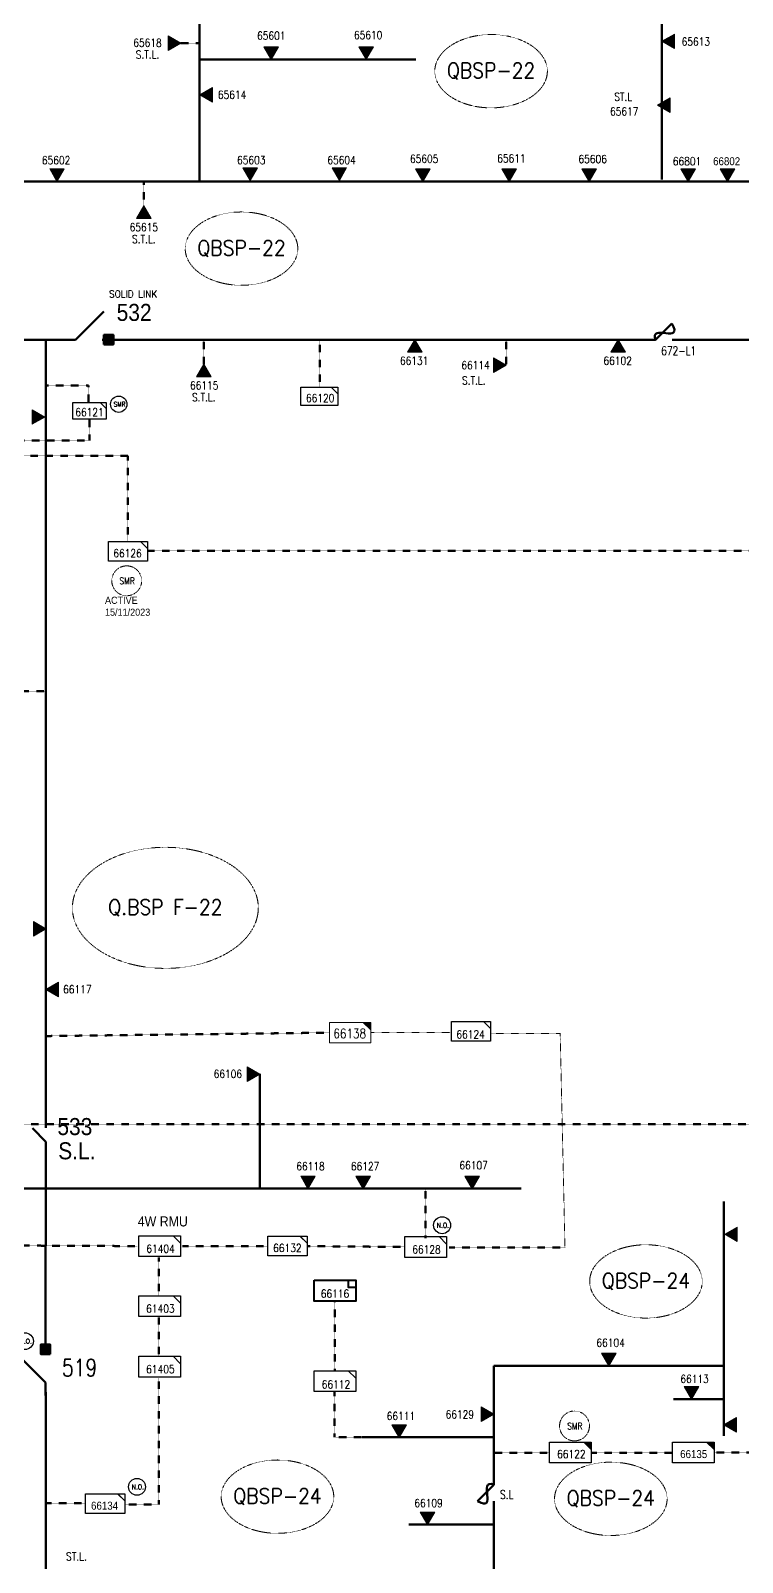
# Model space of a CAD drawing. Header units: metres. Extents: x 65984 to 144644, y -19036 to 23726.
# Drawn here: x 132484 to 132901, y 21278 to 22177 of the extents above; entities that cross this region are included whole.
import ezdxf
from ezdxf.enums import TextEntityAlignment as Align

# ---------------------------------------------------------------- set-up
doc = ezdxf.new("R2010")
doc.units = ezdxf.units.M
doc.header["$MEASUREMENT"] = 0
doc.linetypes.add('DGN Style 3', pattern=[0.013877, 0, -0.013877])
doc.layers.get('0').update_dxf_attribs({"color": 95, "lineweight": 40})
for name, color, linetype, lineweight in [('ABS', 7, 'Continuous', 40), ('ABS NUMBER', 112, 'Continuous', 30), ('d_tf', 1, 'Continuous', 40), ('d_tf no', 6, 'Continuous', 40), ('d_ug cable', 95, 'Continuous', 40), ('d_village name', 7, 'Continuous', 40), ('fedr no', 95, 'Continuous', 40), ('O H MAIN FEEDER', 4, 'Continuous', 100), ('SW N O', 114, 'Continuous', 30)]:
    doc.layers.add(name, color=color, linetype=linetype, lineweight=lineweight)
doc.styles.add('NASKHF', font='naskhf.shx', dxfattribs={"height": 8})
doc.styles.add('Style-Arial', font='arial.ttf')
doc.styles.add('Style-msdefault', font='msdefault.shx')
doc.styles.add('Style-simplex', font='simplex.shx')
doc.styles.add('Style-STANDARD', font='STANDARD.shx')

# ---------------------------------------------------------------- blocks, each defined once
blk = doc.blocks.new('TRANS_2_1')
at = {"color": 0, "linetype": 'Continuous', "lineweight": 0, "ltscale": 500, "flags": 128}
blk.add_lwpolyline([(8668600, 4991700), (8668600, -5008300), (9500, -8300)], close=True, dxfattribs=at)
at = {"color": 0, "linetype": 'Continuous', "lineweight": 0, "ltscale": 500}
blk.add_solid([(8668600, 4991700), (8668600, -5008300), (9500, -8300)], dxfattribs=at)
blk = doc.blocks.new('TF_1_1')
at = {"layer": 'd_village name', "color": 0, "linetype": 'Continuous', "lineweight": 30, "ltscale": 500}
blk.add_line((3150, 2475), (4950, 675), dxfattribs=at)
blk.add_3dface([(-5050, 2475), (4950, 2475), (4950, -2525), (-5050, -2525)], dxfattribs=at)
blk = doc.blocks.new('ABS2_1_1')
at = {"color": 0, "linetype": 'ByBlock', "lineweight": -2, "ltscale": 500}
for q in [(-29900, 43500), (0, 0)]:
    blk.add_line((0, 13600), q, dxfattribs=at)
at = {"color": 0, "linetype": 'ByBlock', "lineweight": -2, "ltscale": 500, "flags": 128}
for points in [[(5000, 43600), (-5000, 43600), (-5000, 53600), (5000, 53600)], [(3791, 49653), (3791, 49653), (3791, 49653)]]:
    blk.add_lwpolyline(points, close=True, dxfattribs=at)
at = {"color": 0, "linetype": 'ByBlock', "lineweight": -2, "ltscale": 500}
for points in [[(5000, 43600), (-5000, 43600), (5000, 53600), (-5000, 53600)], [(3791, 49653), (3791, 49653), (3791, 49653)]]:
    blk.add_solid(points, dxfattribs=at)
blk = doc.blocks.new('*U890')
at = {"layer": 'ABS', "color": 30, "linetype": 'Continuous', "lineweight": 211, "ltscale": 0.118412}
for p, q in [((-8.3, 8.2), (-15.7, 8.2)), ((-8.3, 8.2), (7.9, -8.1)), ((15.7, 8.2), (8.3, 8.2))]:
    blk.add_line(p, q, dxfattribs=at)
blk = doc.blocks.new('FUSE01_1')
at = {"color": 0, "linetype": 'ByBlock', "lineweight": -2, "ltscale": 500}
blk.add_line((0, -8575), (0, -11275), dxfattribs=at)
at = {"color": 0, "linetype": 'ByBlock', "lineweight": -2, "ltscale": 500, "flags": 128}
blk.add_lwpolyline([(0, 25), (0, -2875), (-5600, -8475)], dxfattribs=at)
at = {"color": 0, "linetype": 'ByBlock', "lineweight": -2, "ltscale": 500}
blk.add_open_spline([(-5600, -8475), (1700, -12675), (-5800, -675), (0, -2875)], degree=3, dxfattribs=at)
blk = doc.blocks.new('TF3_3_1')
at = {"layer": 'd_village name', "color": 0, "linetype": 'Continuous', "lineweight": -2, "ltscale": 500}
for p, q in [((5650, 4500), (9150, 4500)), ((9150, 4500), (9150, 1000))]:
    blk.add_line(p, q, dxfattribs=at)
at = {"layer": 'd_village name', "color": 0, "linetype": 'Continuous', "lineweight": -2, "ltscale": 500, "flags": 128}
blk.add_lwpolyline([(9150, 1000), (5650, 1000), (5650, 4500)], dxfattribs=at)
at = {"layer": 'd_village name', "color": 0, "linetype": 'Continuous', "lineweight": -2, "ltscale": 500}
blk.add_3dface([(-10850, 4500), (9150, 4500), (9150, -5500), (-10850, -5500)], dxfattribs=at)
blk = doc.blocks.new('TF_2_2')
at = {"layer": 'd_village name', "color": 0, "linetype": 'Continuous', "lineweight": 30, "ltscale": 500}
blk.add_line((3150, 2475), (4950, 675), dxfattribs=at)
blk.add_3dface([(-5050, 2475), (4950, 2475), (4950, -2525), (-5050, -2525)], dxfattribs=at)
blk = doc.blocks.new('exist.us-1000kva_1_1')
at = {"layer": 'd_village name', "color": 0, "linetype": 'Continuous', "lineweight": 0, "ltscale": 500, "flags": 128}
blk.add_lwpolyline([(19997, 6459), (16400, 10000), (20000, 10000)], close=True, dxfattribs=at)
at = {"layer": 'd_village name', "color": 0, "linetype": 'Continuous', "lineweight": 0, "ltscale": 500, "extrusion": (0, 0, -1)}
blk.add_solid([(-19997, 6459), (-16400, 10000), (-20000, 10000)], dxfattribs=at)
at = {"layer": 'd_village name', "color": 0, "linetype": 'DGN Style 3', "lineweight": 106, "ltscale": 500, "xscale": 2, "yscale": 2}
blk.add_blockref('TF_2_2', (10100, 5050), dxfattribs=at)
blk = doc.blocks.new('*U967')
at = {"layer": 'SW N O', "color": 3, "ltscale": 0.426762}
blk.add_circle((0, 0), 16.8, dxfattribs=at)
at = {"layer": 'SW N O', "color": 3, "style": 'Style-STANDARD'}
blk.add_text('N.O.', height=9.6, dxfattribs=at).set_placement((1.7, -0.2), align=Align.MIDDLE_CENTER)
blk = doc.blocks.new('*U1432')
at = {"layer": 'SW N O', "color": 3}
blk.add_circle((0, 0), 16.8, dxfattribs=at)
at = {"layer": 'SW N O', "color": 1, "style": 'Style-STANDARD'}
blk.add_text('SMR', height=9.6, dxfattribs=at).set_placement((1.7, -0.2), align=Align.MIDDLE_CENTER)
blk = doc.blocks.new('*U2063')
at = {"color": 120, "linetype": 'Continuous', "lineweight": 0, "flags": 128}
blk.add_lwpolyline([(18.3, 14.3), (28.6, 14.3), (28.6, 4)], close=True, dxfattribs=at)
at = {"color": 120, "linetype": 'Continuous', "lineweight": 30, "ltscale": 0.585929, "xscale": 0.005720000000000002, "yscale": 0.005720000000000002, "zscale": 0.006084002084081081}
blk.add_blockref('TF_1_1', (0.3, 0.2), dxfattribs=at)
blk = doc.blocks.new('*U2275')
at = {"color": 30, "linetype": 'Continuous', "lineweight": 0, "flags": 128}
blk.add_lwpolyline([(18.3, 14.3), (28.6, 14.3), (28.6, 4)], close=True, dxfattribs=at)
at = {"color": 30, "linetype": 'Continuous', "lineweight": 30, "ltscale": 0.585929, "xscale": 0.005720000000000002, "yscale": 0.005720000000000002, "zscale": 0.006084002084081081}
blk.add_blockref('TF_1_1', (0.3, 0.2), dxfattribs=at)
blk = doc.blocks.new('*U2361')
at = {"color": 18, "linetype": 'Continuous', "lineweight": 0, "flags": 128}
blk.add_lwpolyline([(18.3, 14.3), (28.6, 14.3), (28.6, 4)], close=True, dxfattribs=at)
at = {"color": 18, "linetype": 'Continuous', "lineweight": 30, "ltscale": 0.585929, "xscale": 0.005720000000000002, "yscale": 0.005720000000000002, "zscale": 0.006084002084081081}
blk.add_blockref('TF_1_1', (0.3, 0.2), dxfattribs=at)
blk = doc.blocks.new('TF_1_3')
at = {"layer": 'd_village name', "color": 0, "linetype": 'Continuous', "lineweight": -2, "ltscale": 500}
blk.add_line((3150, 2475), (4950, 675), dxfattribs=at)
blk.add_3dface([(-5050, 2475), (4950, 2475), (4950, -2525), (-5050, -2525)], dxfattribs=at)
blk = doc.blocks.new('*U3480')
at = {"color": 30, "linetype": 'Continuous', "lineweight": 13, "flags": 128}
blk.add_lwpolyline([(18.3, 14.3), (28.6, 14.3), (28.6, 4)], close=True, dxfattribs=at)
at = {"color": 30, "linetype": 'Continuous', "lineweight": 13, "extrusion": (0, 0, -1)}
blk.add_solid([(-18.3, 14.3), (-28.6, 14.3), (-28.6, 4)], dxfattribs=at)
at = {"color": 30, "linetype": 'Continuous', "lineweight": 13, "ltscale": 0.646419, "xscale": 0.005720000000000001, "yscale": 0.005720000000000001, "zscale": 0.007012039885346742}
blk.add_blockref('TF_1_3', (0.3, 0.2), dxfattribs=at)

msp = doc.modelspace()

# ---------------------------------------------------------------- linework, layer by layer
at = {"color": 30, "linetype": 'Continuous', "lineweight": 100, "ltscale": 0.426762}
for p, q in [((132582.84, 22088.31), (132582.84, 22234.68)), ((132854.15, 22089.45), (132854.15, 22221.17)), ((132582.84, 22159.86), (132709.77, 22159.86)), ((132349.66, 22088.31), (132920.92, 22088.31)), ((132525.84, 21995.53), (132848.36, 21995.53)), ((132862.08, 21995.53), (132990.23, 21995.53)), ((132618.01, 21497.76), (132771.62, 21497.76))]:
    msp.add_line(p, q, dxfattribs=at)
at = {"color": 30, "linetype": 'DGN Style 3', "lineweight": 140}
for p, q in [((132582.83, 22169.41), (132571.84, 22169.41)), ((132854.21, 22133.14), (132851.65, 22133.14)), ((132550.27, 22073.37), (132550.27, 22088.31)), ((132585.4, 21980.59), (132585.4, 21995.53)), ((132653.53, 21995.53), (132653.53, 21967.82)), ((132762.81, 21980.59), (132762.81, 21995.53)), ((132477.85, 21789.35), (132492.79, 21789.35))]:
    msp.add_line(p, q, dxfattribs=at)
at = {"color": 18, "linetype": 'Continuous', "lineweight": 100, "ltscale": 0.426762}
for p, q in [((132890.61, 21352.67), (132890.61, 21490.14)), ((132755.56, 21393.69), (132890.61, 21393.69)), ((132755.56, 21342.72), (132755.56, 21393.69)), ((132890.61, 21374.13), (132860.96, 21374.13)), ((132755.43, 21351.92), (132678.33, 21351.92)), ((132755.12, 21300.58), (132705.62, 21300.58))]:
    msp.add_line(p, q, dxfattribs=at)
at = {"color": 18, "linetype": 'DGN Style 3', "lineweight": 140}
for p, q in [((132662.33, 21390.85), (132662.33, 21431.71)), ((132662.06, 21351.92), (132662.06, 21378.65)), ((132678.33, 21351.92), (132662.06, 21351.92)), ((132755.56, 21342.72), (132788.3, 21342.72)), ((132812.7, 21342.72), (132860.4, 21342.72))]:
    msp.add_line(p, q, dxfattribs=at)
at = {"color": 30, "linetype": 'DGN Style 3', "lineweight": 140, "flags": 128}
msp.add_lwpolyline([(132492.79, 21968.63), (132517.76, 21968.63), (132517.76, 21958.84)], dxfattribs=at)
at = {"color": 120, "linetype": 'DGN Style 3', "lineweight": 13, "flags": 128}
msp.add_lwpolyline([(132524.58, 21958.76), (132528.08, 21958.76), (132528.08, 21955.25)], close=True, dxfattribs=at)
at = {"color": 30, "linetype": 'Continuous', "lineweight": 100, "ltscale": 0.426762, "flags": 128}
msp.add_lwpolyline([(132492.79, 21497.76), (132618.24, 21497.76), (132618.24, 21564.95)], dxfattribs=at)
at = {"color": 18, "linetype": 'DGN Style 3', "lineweight": 140, "flags": 128}
msp.add_lwpolyline([(132884.81, 21342.85), (132927.56, 21342.85), (132927.56, 21381.66)], dxfattribs=at)
at = {"layer": 'd_ug cable', "color": 30, "linetype": 'DGN Style 3', "lineweight": 100}
msp.add_line((132659.23, 21589.11), (132492.79, 21587.12), dxfattribs=at)
at = {"layer": 'd_ug cable', "color": 30, "linetype": 'DGN Style 3', "lineweight": 13}
for p, q in [((132729.96, 21589.24), (132683.48, 21589.24)), ((132794.64, 21588.7), (132753.63, 21588.7)), ((132797.33, 21463.09), (132794.52, 21588.26))]:
    msp.add_line(p, q, dxfattribs=at)
at = {"layer": 'd_ug cable', "color": 30, "linetype": 'DGN Style 3', "lineweight": 140}
for p, q in [((132715.39, 21497.55), (132715.39, 21468.53)), ((132546.34, 21463.93), (132471.57, 21464.27)), ((132623.03, 21463.93), (132572.93, 21463.93)), ((132703.41, 21463.41), (132646.15, 21463.93)), ((132729.39, 21463.09), (132797.33, 21463.09)), ((132559.12, 21434.7), (132559.12, 21457.15)), ((132559.12, 21399.55), (132559.12, 21421.99)), ((132559.12, 21312.42), (132559.12, 21386.5)), ((132559.12, 21312.42), (132538.98, 21312.42))]:
    msp.add_line(p, q, dxfattribs=at)
at = {"layer": 'd_ug cable', "color": 18, "linetype": 'DGN Style 3', "lineweight": 211}
msp.add_line((132516.05, 21313.14), (132492.79, 21313.14), dxfattribs=at)
at = {"layer": 'd_ug cable', "color": 18, "linetype": 'DGN Style 3', "lineweight": 106, "flags": 128}
for points in [[(131124.28, 22024.16), (131124.28, 21992.91), (132210.16, 21992.91), (132210.16, 21927.41), (132540.91, 21927.41), (132540.91, 21877.16)], [(132552.38, 21871.73), (132927.56, 21871.73), (132927.56, 21455.03)]]:
    msp.add_lwpolyline(points, dxfattribs=at)
at = {"layer": 'd_ug cable', "color": 30, "linetype": 'DGN Style 3', "lineweight": 100, "flags": 128}
msp.add_lwpolyline([(132221.63, 22002.17), (132221.63, 21936.45), (132518.32, 21936.45), (132518.32, 21948.99)], dxfattribs=at)
at = {"layer": 'd_ug cable', "color": 2, "linetype": 'DGN Style 3', "lineweight": 100, "flags": 128}
msp.add_lwpolyline([(133075.69, 20697.67), (131684.67, 20697.67), (131684.67, 21535.4), (133075.69, 21535.4)], close=True, dxfattribs=at)
at = {"layer": 'd_ug cable', "color": 1, "linetype": 'DGN Style 3', "lineweight": 13}
for centre in [(132540.18, 21854.13), (132802.9, 21358.46)]:
    msp.add_circle(centre, 8.76, dxfattribs=at)
at = {"layer": 'fedr no', "color": 30, "linetype": 'DGN Style 3', "lineweight": 13}
for centre, major_axis in [((132753.96, 22153.02), (33.02, 0)), ((132607.53, 22048.95), (33.02, 0)), ((132562.85, 21662.32), (54.53, 0))]:
    msp.add_ellipse(centre, major_axis=major_axis, ratio=0.651175, dxfattribs=at)
at = {"layer": 'fedr no', "color": 82, "linetype": 'DGN Style 3', "lineweight": 13, "true_color": 0x1dc70e}
for centre in [(132844.82, 21443.21), (132628.63, 21316.98), (132824.21, 21315.71)]:
    msp.add_ellipse(centre, major_axis=(33.02, 0), ratio=0.651175, dxfattribs=at)
at = {"layer": 'O H MAIN FEEDER', "color": 30, "lineweight": 211, "ltscale": 0.426762}
for p, q in [((132389.45, 21995.53), (132507.77, 21995.53)), ((132492.79, 21536.91), (132492.79, 21995.53)), ((132507.9, 21995.53), (132502.23, 21995.53)), ((132492.79, 21521.48), (132492.51, 21406.15)), ((132330.17, 21497.76), (132492.79, 21497.76))]:
    msp.add_line(p, q, dxfattribs=at)
at = {"layer": 'O H MAIN FEEDER', "color": 18, "lineweight": 211, "ltscale": 0.426762}
for p, q in [((132492.79, 21378.28), (132492.79, 21260.65)), ((132755.56, 21327.16), (132755.56, 21342.72)), ((132755.56, 21260.69), (132755.56, 21309.64))]:
    msp.add_line(p, q, dxfattribs=at)

# ---------------------------------------------------------------- block references
at = {"color": 30, "linetype": 'Continuous', "lineweight": 106, "ltscale": 0.426762, "xscale": 0.001707049066626284, "yscale": -0.001707049066626284, "zscale": 0.001707049066626284, "rotation": 270}
msp.add_blockref('FUSE01_1', (132845.53, 21995.53), dxfattribs=at)
at = {"color": 30, "linetype": 'Continuous', "lineweight": 30, "ltscale": 0.564186, "xscale": 0.002164577043309514, "yscale": 0.002164577043309514, "zscale": 0.002441080165275587}
msp.add_blockref('TF_1_1', (132653.33, 21962.37), dxfattribs=at)
at = {"color": 120, "linetype": 'Continuous', "lineweight": 30, "ltscale": 0.488216, "xscale": 0.001952864132220469, "yscale": 0.001952864132220469, "zscale": 0.001952864132220469}
msp.add_blockref('TF_1_1', (132518.42, 21953.92), dxfattribs=at)
at = {"color": 120, "linetype": 'Continuous', "lineweight": 0, "xscale": 0.4012293440304244, "yscale": 0.4012293440304244, "zscale": 0.4012293440304244}
msp.add_blockref('*U2063', (132540.9, 21871.42), dxfattribs=at)
at = {"color": 30, "linetype": 'Continuous', "lineweight": 13, "xscale": 0.421233627914169, "yscale": 0.421233627914169, "zscale": 0.421233627914169}
msp.add_blockref('*U3480', (132671.27, 21589.1), dxfattribs=at)
at = {"color": 30, "linetype": 'Continuous', "lineweight": 0, "xscale": 0.4012293440304244, "yscale": 0.4012293440304244, "zscale": 0.4012293440304244}
for p in [(132742.12, 21589.89), (132634.5, 21463.96)]:
    msp.add_blockref('*U2275', p, dxfattribs=at)
at = {"color": 30, "linetype": 'Continuous', "lineweight": 30, "ltscale": 0.61027, "xscale": 0.002441080165275587, "yscale": 0.002441080165275587, "zscale": 0.002441080165275587}
for p in [(132559.65, 21463.92), (132715.74, 21463.47), (132559.65, 21428.77), (132559.65, 21393.27)]:
    msp.add_blockref('TF_1_1', p, dxfattribs=at)
at = {"color": 18, "linetype": 'Continuous', "lineweight": 40, "ltscale": 0.61027, "xscale": 0.001220227624376638, "yscale": 0.001220227624376638, "zscale": 0.001220227624376638, "rotation": 359.9999999999999}
msp.add_blockref('TF3_3_1', (132663.37, 21438.42), dxfattribs=at)
at = {"color": 18, "linetype": 'Continuous', "lineweight": 30, "ltscale": 0.61027, "xscale": 0.002441080165275587, "yscale": 0.002441080165275587, "zscale": 0.002441080165275587}
msp.add_blockref('TF_1_1', (132662.45, 21384.81), dxfattribs=at)
at = {"color": 2, "linetype": 'DGN Style 3', "lineweight": 106, "ltscale": 0.61027, "xscale": 0.001220540082637794, "yscale": 0.001220540082637794, "zscale": 0.001220540082637794, "rotation": 359.9999999999999}
msp.add_blockref('exist.us-1000kva_1_1', (132788.3, 21336.74), dxfattribs=at)
at = {"color": 18, "linetype": 'DGN Style 3', "lineweight": 106, "ltscale": 0.61027, "xscale": 0.001220540082637794, "yscale": 0.001220540082637794, "zscale": 0.001220540082637794, "rotation": 359.9999999999999}
msp.add_blockref('exist.us-1000kva_1_1', (132860.4, 21336.74), dxfattribs=at)
at = {"color": 18, "linetype": 'Continuous', "lineweight": 106, "ltscale": 0.426762, "xscale": 0.001707049066626284, "yscale": 0.001707049066626284, "zscale": 0.001707049066626284}
msp.add_blockref('FUSE01_1', (132755.56, 21328.89), dxfattribs=at)
at = {"color": 18, "linetype": 'Continuous', "lineweight": 0, "xscale": 0.4012293440304244, "yscale": 0.4012293440304244, "zscale": 0.4012293440304244}
msp.add_blockref('*U2361', (132527.52, 21312.83), dxfattribs=at)
at = {"layer": 'ABS', "color": 30, "linetype": 'Continuous', "lineweight": 211, "ltscale": 0.829472, "xscale": 0.000555747191877611, "yscale": 0.000555747191877611, "zscale": 0.0003680335276451397, "rotation": 269.9999999999995}
msp.add_blockref('ABS2_1_1', (132502.57, 21995.53), dxfattribs=at)
at = {"layer": 'ABS', "color": 30, "linetype": 'Continuous', "lineweight": 211, "ltscale": 0.118412, "extrusion": (0, 0, -1), "xscale": 0.4899999999999999, "yscale": 0.4899999999999999, "zscale": 0.4899999999999999, "rotation": 89.99999999999994}
msp.add_blockref('*U890', (-132488.8, 21529.2), dxfattribs=at)
at = {"layer": 'ABS', "color": 7, "linetype": 'Continuous', "lineweight": 211, "ltscale": 0.829472, "xscale": 0.000555747191877611, "yscale": 0.000555747191877611, "zscale": 0.0003680335276451397, "rotation": 359.9999999999997}
msp.add_blockref('ABS2_1_1', (132492.51, 21376.36), dxfattribs=at)
at = {"layer": 'd_tf', "color": 30, "linetype": 'Continuous', "lineweight": 0, "ltscale": 0.426762, "xscale": 8.535245333131417e-07, "zscale": 8.535245333131417e-07}
for p, yscale, rotation in [((132571.85, 22169.41), 8.535245333131417e-07, 179.9999999999999), ((132854.19, 22170.55), 8.535245333131417e-07, 359.9999999999999), ((132624.89, 22159.85), 8.535245333131417e-07, 90.0000000000005), ((132680.68, 22159.97), 8.535245333131417e-07, 90.0000000000005), ((132583.15, 22139.18), 8.535245333131417e-07, 359.9999999999999), ((132851.66, 22133.15), 8.535245333131417e-07, 359.9999999999999), ((132499.24, 22088.3), 8.535245333131417e-07, 89.99999999999993), ((132612.63, 22088.94), 8.535245333131417e-07, 89.99999999999993), ((132664.93, 22088.94), 8.535245333131417e-07, 89.99999999999993), ((132713.89, 22088.34), 8.535245333131417e-07, 89.99999999999993), ((132764.55, 22088.34), 8.535245333131417e-07, 90.0000000000005), ((132811.45, 22088.31), 8.535245333131417e-07, 90.0000000000005), ((132869.53, 22088.34), 8.535245333131417e-07, 90.0000000000005), ((132892.6, 22088.34), 8.535245333131417e-07, 90.0000000000005), ((132550.27, 22074.02), 8.535245333131417e-07, 269.9999999999999), ((132709.21, 21995.53), 8.535245333131417e-07, 270.0000000000001), ((132828.49, 21995.53), 8.535245333131417e-07, 270.0000000000001), ((132762.82, 21980.59), 8.535245333131417e-07, 180), ((132585.4, 21981.24), 8.535245333131417e-07, 269.9999999999999), ((132492.18, 21950.17), 8.535245333131417e-07, 179.9999999999999), ((132492.8, 21650.02), -8.535245333131417e-07, 179.9999999999992), ((132618.27, 21564.82), 8.535245333131417e-07, 179.9999999999997), ((132646.52, 21497.5), 8.535245333131417e-07, 89.99999999999994), ((132678.89, 21497.5), 8.535245333131417e-07, 89.99999999999994)]:
    msp.add_blockref('TRANS_2_1', p, dxfattribs=dict(at, yscale=yscale, rotation=rotation))
at = {"layer": 'd_tf', "color": 30, "linetype": 'Continuous', "lineweight": 0, "ltscale": 0.426762, "xscale": 8.535245333131417e-07, "yscale": -8.535245333131417e-07, "zscale": 8.535245333131417e-07}
msp.add_blockref('TRANS_2_1', (132492.79, 21614.44), dxfattribs=at)
at = {"layer": 'd_tf', "color": 251, "linetype": 'Continuous', "lineweight": 0, "ltscale": 0.426762, "xscale": 8.535245333131417e-07, "yscale": 8.535245333131417e-07, "zscale": 8.535245333131417e-07, "rotation": 89.99999999999994}
msp.add_blockref('TRANS_2_1', (132742.86, 21497.5), dxfattribs=at)
at = {"layer": 'd_tf', "color": 18, "linetype": 'Continuous', "lineweight": 0, "ltscale": 0.426762, "xscale": 8.535245333131417e-07, "yscale": 8.535245333131417e-07, "zscale": 8.535245333131417e-07}
for p, rotation in [((132891.02, 21470.87), 359.9999999999999), ((132823.08, 21393.68), 89.99999999999997), ((132871.53, 21374.14), 89.99999999999997), ((132755.56, 21365.37), 180), ((132890.6, 21359.06), 359.9999999999999), ((132700.06, 21351.61), 89.99999999999997), ((132716.65, 21300.58), 89.99999999999997)]:
    msp.add_blockref('TRANS_2_1', p, dxfattribs=dict(at, rotation=rotation))
at = {"layer": 'SW N O', "color": 1, "xscale": 0.2843239303764863, "yscale": 0.2843239303764863, "zscale": 0.2843239303764863}
msp.add_blockref('*U1432', (132535.5, 21957.71), dxfattribs=at)
at = {"layer": 'SW N O', "color": 3, "xscale": 0.2950694635422144, "yscale": 0.2950694635422144, "zscale": 0.2950694635422144}
for p in [(132725.21, 21476.16), (132480.45, 21408.19), (132546.21, 21322.75)]:
    msp.add_blockref('*U967', p, dxfattribs=at)

# ---------------------------------------------------------------- texts
at = {"color": 30, "linetype": 'Continuous', "lineweight": 80, "style": 'Style-STANDARD', "width": 0.833333}
msp.add_text('672-L1', height=5.121, dxfattribs=at).set_placement((132864.01, 21989.07), align=Align.MIDDLE_CENTER)
at = {"color": 18, "linetype": 'Continuous', "lineweight": 80, "style": 'Style-STANDARD', "width": 0.833333}
msp.add_text('S.L', height=5.121, dxfattribs=at).set_placement((132763.13, 21318.19), align=Align.MIDDLE_CENTER)
at = {"layer": 'ABS NUMBER', "color": 30, "lineweight": 140, "style": 'Style-Arial', "width": 0.88}
msp.add_text('532', height=10, dxfattribs=at).set_placement((132544.53, 22011.56), align=Align.MIDDLE_CENTER)
for s, p in [('533', (132499.5, 21529.03)), ('S.L.', (132499.99, 21514.83))]:
    msp.add_text(s, height=10, dxfattribs=at).set_placement(p)
at = {"layer": 'ABS NUMBER', "color": 7, "lineweight": 140, "width": 0.88}
for s, height, style, p in [('4W RMU', 5.891, 'Style-Arial', (132561.36, 21478.42)), ('519', 10, 'Style-STANDARD', (132512.51, 21392.63))]:
    msp.add_text(s, height=height, dxfattribs=dict(at, style=style)).set_placement(p, align=Align.MIDDLE_CENTER)
at = {"layer": 'd_tf no', "color": 30, "linetype": 'Continuous', "lineweight": 40, "width": 0.909091}
for s, height, style, p in [('65618', 4.694, 'Style-STANDARD', (132552.37, 22169.68)), ('65601', 4.694, 'Style-STANDARD', (132625, 22173.86)), ('65610', 4.694, 'Style-STANDARD', (132681.81, 22174.19)), ('65613', 4.694, 'Style-STANDARD', (132874.09, 22170.36)), ('S.T.L.', 4.694, 'Style-STANDARD', (132552.4, 22162.72)), ('65614', 4.694, 'Style-STANDARD', (132602, 22139.21)), ('ST.L', 4.694, 'Style-STANDARD', (132831.47, 22138.03)), ('65617', 4.694, 'Style-STANDARD', (132832.09, 22129.42)), ('65602', 4.694, 'Style-STANDARD', (132498.74, 22100.79)), ('65603', 4.694, 'Style-STANDARD', (132613.27, 22100.89)), ('65604', 4.694, 'Style-STANDARD', (132666.25, 22100.89)), ('65605', 4.694, 'Style-STANDARD', (132714.69, 22101.63)), ('65611', 4.694, 'Style-STANDARD', (132765.88, 22101.86)), ('65606', 4.694, 'Style-STANDARD', (132813.57, 22101.51)), ('66801', 4.694, 'Style-STANDARD', (132868.91, 22100.21)), ('66802', 4.694, 'Style-msdefault', (132892.16, 22100.21)), ('65615', 4.694, 'Style-STANDARD', (132550.2, 22061.52)), ('S.T.L.', 4.694, 'Style-STANDARD', (132550.23, 22054.56)), ('SOLID LINK', 4.225, 'Style-simplex', (132543.96, 22022.35)), ('66131', 4.694, 'Style-STANDARD', (132708.8, 21983.16)), ('66102', 4.694, 'Style-STANDARD', (132828.22, 21983.16)), ('66114', 4.694, 'Style-STANDARD', (132744.85, 21980.59)), ('66115', 4.694, 'Style-STANDARD', (132585.65, 21968.74)), ('S.T.L.', 4.694, 'Style-STANDARD', (132743.78, 21971.67)), ('S.T.L.', 4.694, 'Style-STANDARD', (132585.36, 21961.78)), ('66120', 4.694, 'Style-STANDARD', (132653.69, 21961.3)), ('66117', 4.694, 'Style-STANDARD', (132511.21, 21614.55)), ('66124', 4.694, 'Style-STANDARD', (132741.95, 21588.08)), ('66106', 4.694, 'Style-STANDARD', (132599.48, 21564.93)), ('66118', 4.694, 'Style-STANDARD', (132647.99, 21510.75)), ('66127', 4.694, 'Style-STANDARD', (132680.04, 21510.75)), ('61404', 4.694, 'Style-STANDARD', (132560.03, 21462.41)), ('66132', 4.694, 'Style-STANDARD', (132634.43, 21462.82)), ('66128', 4.694, 'Style-STANDARD', (132716.06, 21461.96)), ('61403', 4.694, 'Style-STANDARD', (132559.92, 21427.26)), ('61405', 4.694, 'Style-STANDARD', (132559.92, 21391.76))]:
    msp.add_text(s, height=height, dxfattribs=dict(at, style=style)).set_placement(p, align=Align.MIDDLE_CENTER)
at = {"layer": 'd_tf no', "color": 120, "linetype": 'Continuous', "lineweight": 40, "style": 'Style-STANDARD', "width": 0.909091}
for s, p in [('66121', (132518.37, 21953.04)), ('66126', (132540.66, 21870.28))]:
    msp.add_text(s, height=4.694, dxfattribs=at).set_placement(p, align=Align.MIDDLE_CENTER)
at = {"layer": 'd_tf no', "color": 30, "linetype": 'Continuous', "lineweight": 13, "style": 'Style-STANDARD', "width": 0.909091}
msp.add_text('66138', height=5.412, dxfattribs=at).set_placement((132671.03, 21588.62), align=Align.MIDDLE_CENTER)
at = {"layer": 'd_tf no', "color": 251, "linetype": 'Continuous', "lineweight": 40, "style": 'Style-STANDARD', "width": 0.909091}
msp.add_text('66107', height=4.694, dxfattribs=at).set_placement((132743.72, 21511.32), align=Align.MIDDLE_CENTER)
at = {"layer": 'd_tf no', "color": 18, "linetype": 'Continuous', "lineweight": 40, "width": 0.909091}
for s, style, p in [('66116', 'Style-STANDARD', (132662.38, 21436.05)), ('66104', 'Style-STANDARD', (132824.1, 21407.25)), ('66112', 'Style-STANDARD', (132662.96, 21382.83)), ('66113', 'Style-STANDARD', (132873.36, 21386.04)), ('66111', 'Style-STANDARD', (132701.04, 21364.29)), ('66129', 'Style-STANDARD', (132735.6, 21365.2)), ('66135', 'Style-msdefault', (132872.83, 21341.95)), ('66134', 'Style-msdefault', (132527.19, 21311.69)), ('66109', 'Style-STANDARD', (132717.28, 21313.22)), ('ST.L.', 'Style-STANDARD', (132510.68, 21281.92))]:
    msp.add_text(s, height=4.694, dxfattribs=dict(at, style=style)).set_placement(p, align=Align.MIDDLE_CENTER)
at = {"layer": 'd_tf no', "color": 2, "linetype": 'Continuous', "lineweight": 40, "style": 'Style-STANDARD', "width": 0.909091}
msp.add_text('66122', height=4.694, dxfattribs=at).set_placement((132801.05, 21341.95), align=Align.MIDDLE_CENTER)
at = {"layer": 'd_tf no', "color": 2, "linetype": 'Continuous', "lineweight": 40, "char_height": 3.8894, "attachment_point": 5, "line_spacing_factor": 1.2, "style": 'Style-STANDARD'}
for insert in [(132540.39, 21854.05), (132803.11, 21358.38)]:
    msp.add_mtext('\\H1x;\\W0.909091;SMR\\P', dxfattribs=dict(at, insert=insert))
at = {"layer": 'd_tf no', "color": 121, "linetype": 'Continuous', "lineweight": 40, "insert": (132527.45, 21844.81), "char_height": 4.1912, "attachment_point": 1, "style": 'NASKHF'}
msp.add_mtext('\\Fmsdefault;\\H1x;\\W0.945946;ACTIVE\\P15/11/2023', dxfattribs=at)
at = {"layer": 'fedr no', "color": 30, "linetype": 'Continuous', "lineweight": 40, "char_height": 8.852, "attachment_point": 5, "style": 'Style-STANDARD'}
for s, insert in [('QBSP-22', (132753.96, 22153.02)), ('QBSP-22', (132607.53, 22048.95)), ('Q.BSP F-22', (132562.85, 21662.32))]:
    msp.add_mtext(s, dxfattribs=dict(at, insert=insert))
at = {"layer": 'fedr no', "color": 6, "linetype": 'Continuous', "lineweight": 40, "char_height": 8.852, "attachment_point": 5, "style": 'Style-STANDARD'}
for insert in [(132844.82, 21443.21), (132628.63, 21316.98), (132824.21, 21315.71)]:
    msp.add_mtext('QBSP-24\\P', dxfattribs=dict(at, insert=insert))

doc.saveas('drawing.dxf')
